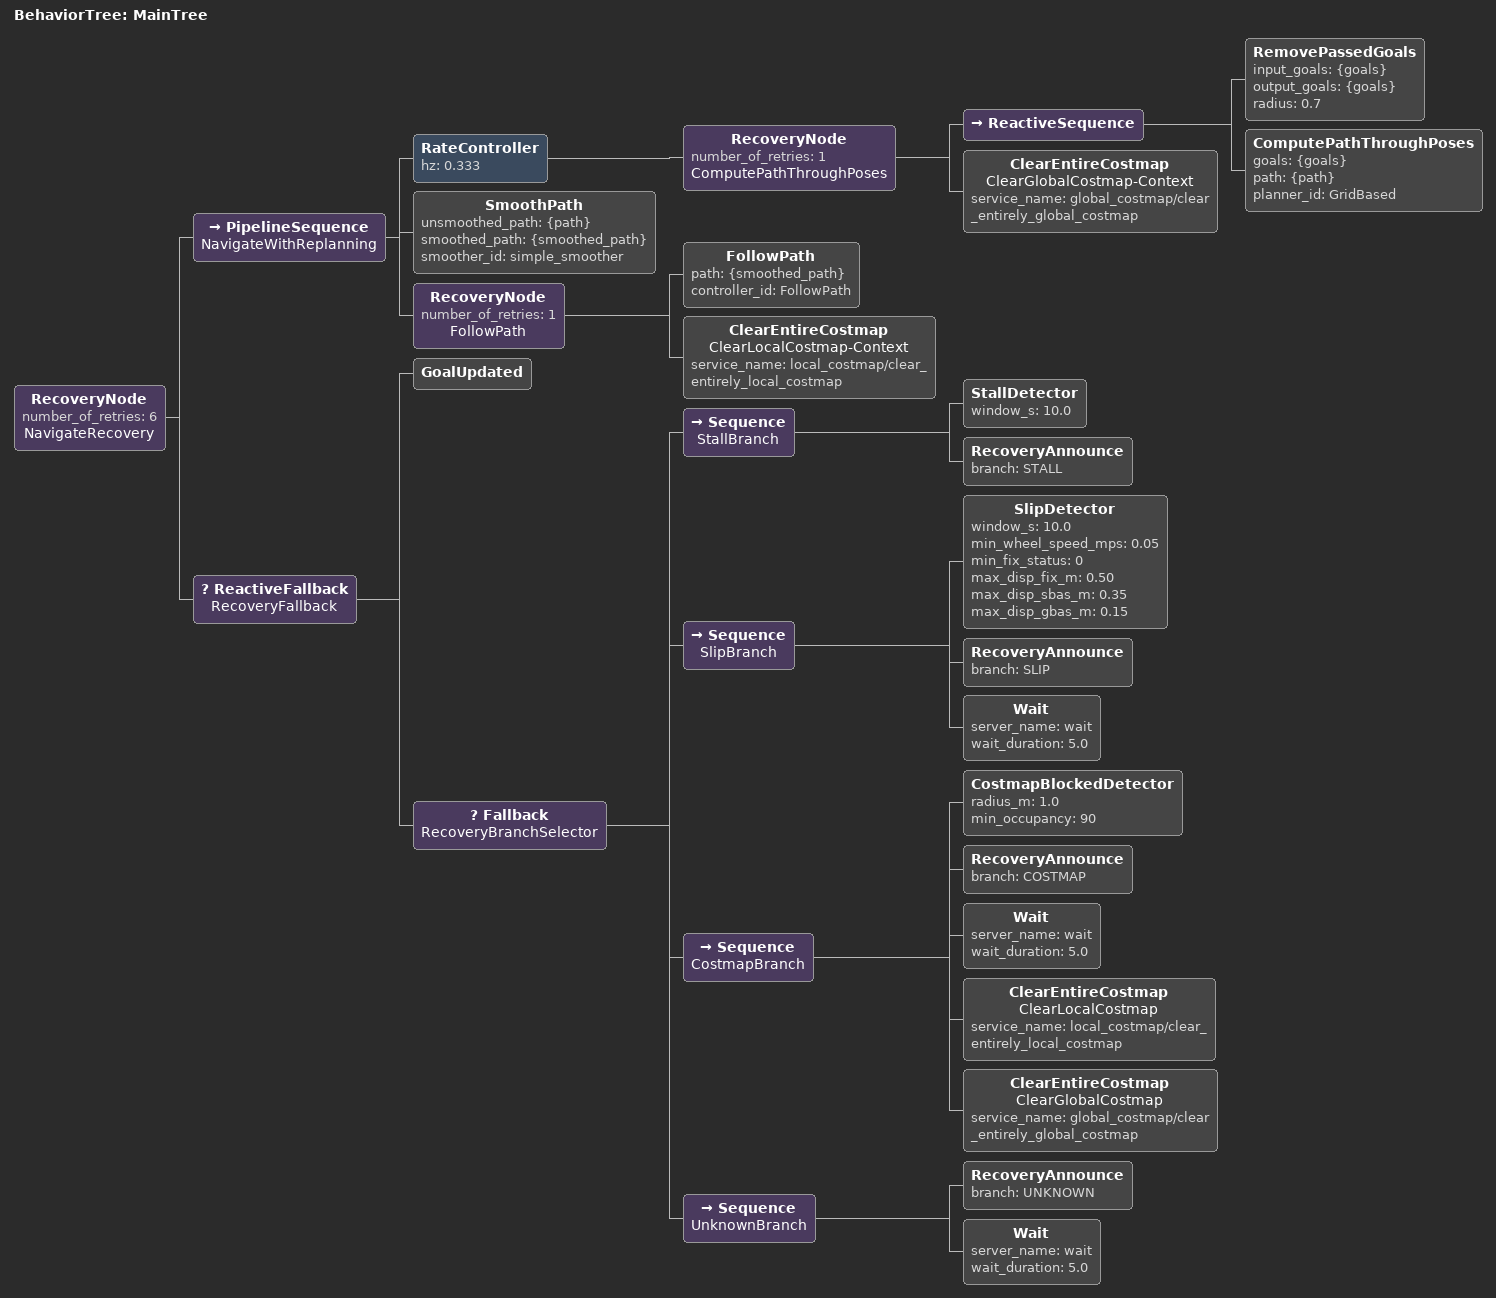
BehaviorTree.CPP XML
<!--
  NavigateThroughPoses preload mirror — 분기·임계는 tars_navigate_w_recovery.xml 과 동일.
  COSTMAP 만 local+global clear (through-poses 레거시). UNKNOWN 은 clear 없음.
-->

<root main_tree_to_execute="MainTree">
  <BehaviorTree ID="MainTree">
    <RecoveryNode number_of_retries="6" name="NavigateRecovery">
      <PipelineSequence name="NavigateWithReplanning">
        <RateController hz="0.333">
          <RecoveryNode number_of_retries="1" name="ComputePathThroughPoses">
            <ReactiveSequence>
              <RemovePassedGoals input_goals="{goals}" output_goals="{goals}" radius="0.7"/>
              <ComputePathThroughPoses goals="{goals}" path="{path}" planner_id="GridBased"/>
            </ReactiveSequence>
            <ClearEntireCostmap name="ClearGlobalCostmap-Context" service_name="global_costmap/clear_entirely_global_costmap"/>
          </RecoveryNode>
        </RateController>
        <SmoothPath unsmoothed_path="{path}" smoothed_path="{smoothed_path}"
                    smoother_id="simple_smoother"/>
        <RecoveryNode number_of_retries="1" name="FollowPath">
          <FollowPath path="{smoothed_path}" controller_id="FollowPath"/>
          <ClearEntireCostmap name="ClearLocalCostmap-Context" service_name="local_costmap/clear_entirely_local_costmap"/>
        </RecoveryNode>
      </PipelineSequence>
      <ReactiveFallback name="RecoveryFallback">
        <GoalUpdated/>
        <Fallback name="RecoveryBranchSelector">
          <Sequence name="StallBranch">
            <!-- 임계 window_s: safety "stall" 검색 창(초) -->
            <StallDetector window_s="10.0"/>
            <RecoveryAnnounce branch="STALL"/>
          </Sequence>
          <Sequence name="SlipBranch">
            <!-- SLIP 임계: 휠 0.05 / GPS 이동 fix0.50 sbas0.35 gbas0.15 / status≥0 / 창10s -->
            <SlipDetector window_s="10.0"
              min_wheel_speed_mps="0.05"
              min_fix_status="0"
              max_disp_fix_m="0.50"
              max_disp_sbas_m="0.35"
              max_disp_gbas_m="0.15"/>
            <RecoveryAnnounce branch="SLIP"/>
            <Wait server_name="wait" wait_duration="5.0"/>
          </Sequence>
          <Sequence name="CostmapBranch">
            <!-- COSTMAP 임계: 반경 1m, occupancy≥90 -->
            <CostmapBlockedDetector radius_m="1.0" min_occupancy="90"/>
            <RecoveryAnnounce branch="COSTMAP"/>
            <Wait server_name="wait" wait_duration="5.0"/>
            <ClearEntireCostmap name="ClearLocalCostmap"
              service_name="local_costmap/clear_entirely_local_costmap"/>
            <ClearEntireCostmap name="ClearGlobalCostmap"
              service_name="global_costmap/clear_entirely_global_costmap"/>
          </Sequence>
          <Sequence name="UnknownBranch">
            <RecoveryAnnounce branch="UNKNOWN"/>
            <Wait server_name="wait" wait_duration="5.0"/>
          </Sequence>
        </Fallback>
      </ReactiveFallback>
    </RecoveryNode>
  </BehaviorTree>
</root>
